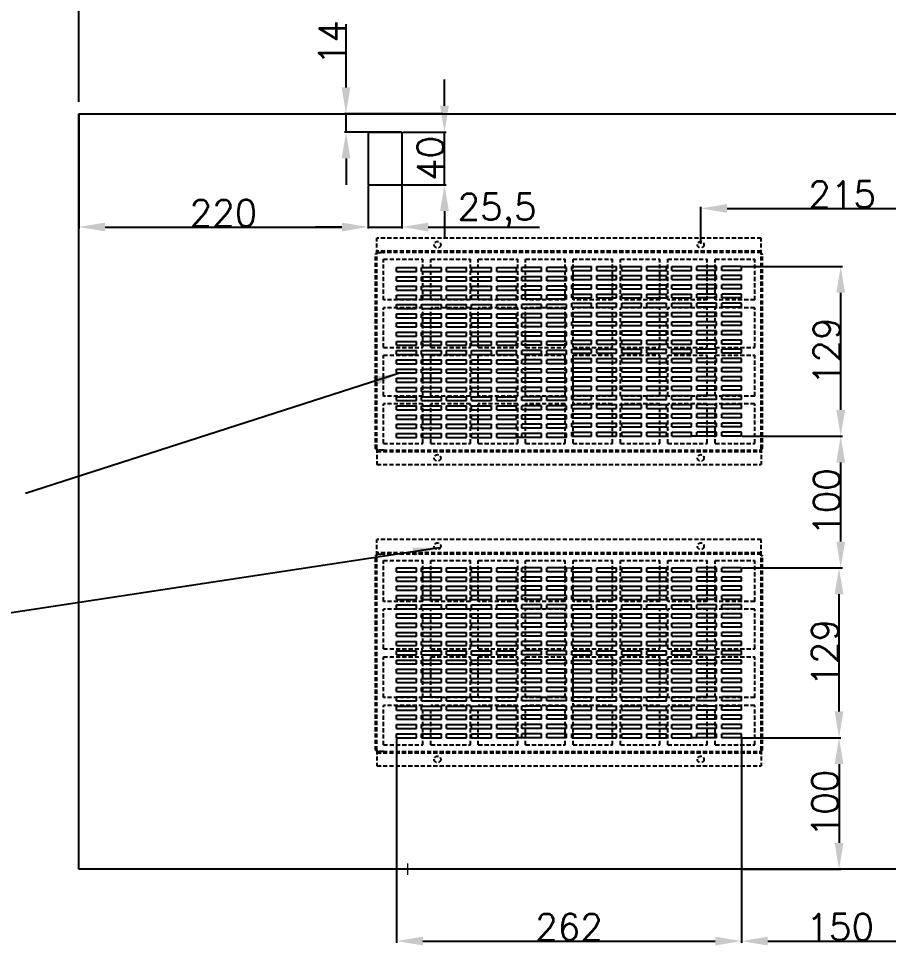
# Model space of a CAD drawing. Header units: millimetres. Extents: x -30327 to 34858, y 4015 to 75103.
# Drawn here: x 18310 to 18971, y 53313 to 54017 of the extents above; entities that cross this region are included whole.
import ezdxf

# ---------------------------------------------------------------- set-up
doc = ezdxf.new("R2010")
doc.units = ezdxf.units.MM
doc.linetypes.add('CENTER2', pattern=[28.575, 19.05, -3.175, 3.175, -3.175])
doc.linetypes.add('HIDDEN2', pattern=[4.7625, 3.175, -1.5875])
doc.layers.add('cen', color=1, linetype='CENTER2', lineweight=9)
doc.layers.add('dim', color=2, linetype='Continuous', lineweight=9)
doc.layers.add('hidden', color=3, linetype='HIDDEN2')
doc.styles.get("Standard").update_dxf_attribs({"font": 'txt', "bigfont": 'gbcbig.shx'})
doc.dimstyles.new('ISO-25', dxfattribs={"dimtxt": 20, "dimasz": 20, "dimexe": 1.25, "dimexo": 0.625, "dimtad": 1, "dimtxsty": 'Standard', "dimcen": 2.5, "dimadec": 0, "dimazin": 0, "dimtfac": 1, "dimtmove": 0, "dimatfit": 3, "dimfxl": 0, "dimarcsym": 0})

# ---------------------------------------------------------------- blocks, each defined once
blk = doc.blocks.new('*D552')
at = {"layer": 'Defpoints', "color": 0}
for p in [(19513.2, 54031.99), (18356.2, 53953.39), (19513.2, 53953.39)]:
    blk.add_point(p, dxfattribs=at)
at = {"layer": 'dim', "color": 0, "lineweight": -2}
for p, q in [((18356.2, 53954.01), (18356.2, 54033.24)), ((18376.2, 54031.99), (19493.2, 54031.99)), ((19513.2, 53954.01), (19513.2, 54033.24))]:
    blk.add_line(p, q, dxfattribs=at)
at = {"layer": 'dim', "color": 0}
for points in [[(18376.2, 54035.32), (18376.2, 54028.66), (18356.2, 54031.99)], [(19493.2, 54035.32), (19493.2, 54028.66), (19513.2, 54031.99)]]:
    blk.add_solid(points, dxfattribs=at)
at = {"layer": 'dim', "color": 0, "lineweight": 9, "insert": (18934.7, 54042.61), "char_height": 20, "attachment_point": 5}
blk.add_mtext('1157', dxfattribs=at)
blk = doc.blocks.new('*D555')
at = {"layer": 'Defpoints', "color": 0}
for p in [(18356.2, 53945.03), (18576.2, 53891.03), (18576.2, 53858.97)]:
    blk.add_point(p, dxfattribs=at)
at = {"layer": 'dim', "color": 0, "lineweight": -2}
for p, q in [((18356.2, 53944.41), (18356.2, 53857.72)), ((18576.2, 53890.41), (18576.2, 53857.72)), ((18376.2, 53858.97), (18556.2, 53858.97))]:
    blk.add_line(p, q, dxfattribs=at)
at = {"layer": 'dim', "color": 0}
for points in [[(18376.2, 53862.3), (18376.2, 53855.63), (18356.2, 53858.97)], [(18556.2, 53862.3), (18556.2, 53855.63), (18576.2, 53858.97)]]:
    blk.add_solid(points, dxfattribs=at)
at = {"layer": 'dim', "color": 0, "lineweight": 9, "insert": (18466.2, 53869.59), "char_height": 20, "attachment_point": 5}
blk.add_mtext('220', dxfattribs=at)
blk = doc.blocks.new('*D557')
at = {"layer": 'Defpoints', "color": 0}
for p in [(18576.2, 53891.03), (18601.7, 53891.03), (18601.7, 53858.97)]:
    blk.add_point(p, dxfattribs=at)
at = {"layer": 'dim', "color": 0, "lineweight": -2}
for p, q in [((18576.2, 53890.41), (18576.2, 53857.72)), ((18601.7, 53890.41), (18601.7, 53857.72)), ((18556.2, 53858.97), (18536.2, 53858.97)), ((18576.2, 53858.97), (18601.7, 53858.97)), ((18621.7, 53858.97), (18706.29, 53858.97))]:
    blk.add_line(p, q, dxfattribs=at)
at = {"layer": 'dim', "color": 0}
for points in [[(18556.2, 53862.3), (18556.2, 53855.63), (18576.2, 53858.97)], [(18621.7, 53862.3), (18621.7, 53855.63), (18601.7, 53858.97)]]:
    blk.add_solid(points, dxfattribs=at)
at = {"layer": 'dim', "color": 0, "lineweight": 9, "insert": (18674, 53871.26), "char_height": 20, "attachment_point": 5}
blk.add_mtext('25,5', dxfattribs=at)
blk = doc.blocks.new('*D558')
at = {"layer": 'Defpoints', "color": 0}
for p in [(18601.7, 53931.03), (18634.06, 53931.03), (18601.7, 53891.03)]:
    blk.add_point(p, dxfattribs=at)
at = {"layer": 'dim', "color": 0, "lineweight": -2}
for p, q in [((18634.06, 53951.03), (18634.06, 53971.03)), ((18602.33, 53931.03), (18635.31, 53931.03)), ((18634.06, 53891.03), (18634.06, 53931.03)), ((18602.33, 53891.03), (18635.31, 53891.03)), ((18634.06, 53871.03), (18634.06, 53851.03))]:
    blk.add_line(p, q, dxfattribs=at)
at = {"layer": 'dim', "color": 0}
for points in [[(18630.72, 53951.03), (18637.39, 53951.03), (18634.06, 53931.03)], [(18630.72, 53871.03), (18637.39, 53871.03), (18634.06, 53891.03)]]:
    blk.add_solid(points, dxfattribs=at)
at = {"layer": 'dim', "color": 0, "lineweight": 9, "insert": (18623.43, 53911.03), "char_height": 20, "attachment_point": 5, "rotation": 90}
blk.add_mtext('40', dxfattribs=at)
blk = doc.blocks.new('*D559')
at = {"layer": 'Defpoints', "color": 0}
for p in [(18559.26, 53945.03), (18633.22, 53945.03), (18601.7, 53931.03)]:
    blk.add_point(p, dxfattribs=at)
at = {"layer": 'dim', "color": 0, "lineweight": -2}
for p, q in [((18559.26, 53965.03), (18559.26, 54012.95)), ((18632.6, 53945.03), (18558.01, 53945.03)), ((18559.26, 53931.03), (18559.26, 53945.03)), ((18601.08, 53931.03), (18558.01, 53931.03)), ((18559.26, 53911.03), (18559.26, 53891.03))]:
    blk.add_line(p, q, dxfattribs=at)
at = {"layer": 'dim', "color": 0}
for points in [[(18555.93, 53965.03), (18562.59, 53965.03), (18559.26, 53945.03)], [(18555.93, 53911.03), (18562.59, 53911.03), (18559.26, 53931.03)]]:
    blk.add_solid(points, dxfattribs=at)
at = {"layer": 'dim', "color": 0, "lineweight": 9, "insert": (18548.64, 53998.99), "char_height": 20, "attachment_point": 5, "rotation": 90}
blk.add_mtext('14', dxfattribs=at)
blk = doc.blocks.new('*D1028')
at = {"layer": 'Defpoints', "color": 0}
for p in [(18597.71, 53471.03), (18859.7, 53471.03), (18859.7, 53316.52)]:
    blk.add_point(p, dxfattribs=at)
at = {"layer": 'dim', "color": 0, "lineweight": -2}
for p, q in [((18597.71, 53470.41), (18597.71, 53315.27)), ((18859.7, 53470.41), (18859.7, 53315.27)), ((18617.71, 53316.52), (18839.7, 53316.52))]:
    blk.add_line(p, q, dxfattribs=at)
at = {"layer": 'dim', "color": 0}
for points in [[(18617.71, 53319.86), (18617.71, 53313.19), (18597.71, 53316.52)], [(18839.7, 53319.86), (18839.7, 53313.19), (18859.7, 53316.52)]]:
    blk.add_solid(points, dxfattribs=at)
at = {"layer": 'dim', "color": 0, "lineweight": 9, "insert": (18728.7, 53327.15), "char_height": 20, "attachment_point": 5}
blk.add_mtext('262', dxfattribs=at)
blk = doc.blocks.new('bgfs')
at = {"color": 0}
for p, q in [((19166.84, 10900.74), (19181.84, 10900.74)), ((19166.84, 10897.74), (19166.84, 10900.74)), ((19181.84, 10897.74), (19181.84, 10900.74)), ((19185.84, 10900.74), (19200.84, 10900.74)), ((19185.84, 10897.74), (19185.84, 10900.74)), ((19200.84, 10897.74), (19200.84, 10900.74)), ((19204.84, 10900.74), (19219.84, 10900.74)), ((19204.84, 10897.74), (19204.84, 10900.74)), ((19219.84, 10897.74), (19219.84, 10900.74)), ((19223.84, 10900.74), (19238.84, 10900.74)), ((19223.84, 10897.74), (19223.84, 10900.74)), ((19238.84, 10897.74), (19238.84, 10900.74)), ((19242.84, 10900.74), (19257.84, 10900.74)), ((19242.84, 10897.74), (19242.84, 10900.74)), ((19257.84, 10897.74), (19257.84, 10900.74)), ((19261.84, 10897.74), (19261.84, 10900.74)), ((19276.84, 10900.74), (19261.84, 10900.74)), ((19276.84, 10897.74), (19276.84, 10900.74)), ((19280.84, 10897.74), (19280.84, 10900.74)), ((19295.84, 10900.74), (19280.84, 10900.74)), ((19295.84, 10897.74), (19295.84, 10900.74)), ((19166.84, 10897.74), (19181.84, 10897.74)), ((19166.84, 10893.74), (19181.84, 10893.74)), ((19166.84, 10890.74), (19166.84, 10893.74)), ((19181.84, 10890.74), (19181.84, 10893.74)), ((19185.84, 10897.74), (19200.84, 10897.74)), ((19185.84, 10893.74), (19200.84, 10893.74)), ((19185.84, 10890.74), (19185.84, 10893.74)), ((19200.84, 10890.74), (19200.84, 10893.74)), ((19204.84, 10897.74), (19219.84, 10897.74)), ((19204.84, 10893.74), (19219.84, 10893.74)), ((19204.84, 10890.74), (19204.84, 10893.74)), ((19219.84, 10890.74), (19219.84, 10893.74)), ((19223.84, 10897.74), (19238.84, 10897.74)), ((19223.84, 10893.74), (19238.84, 10893.74)), ((19223.84, 10890.74), (19223.84, 10893.74)), ((19238.84, 10890.74), (19238.84, 10893.74)), ((19242.84, 10897.74), (19257.84, 10897.74)), ((19242.84, 10893.74), (19257.84, 10893.74)), ((19242.84, 10890.74), (19242.84, 10893.74)), ((19257.84, 10890.74), (19257.84, 10893.74)), ((19276.84, 10897.74), (19261.84, 10897.74)), ((19261.84, 10890.74), (19261.84, 10893.74)), ((19276.84, 10893.74), (19261.84, 10893.74)), ((19276.84, 10890.74), (19276.84, 10893.74)), ((19295.84, 10897.74), (19280.84, 10897.74)), ((19280.84, 10890.74), (19280.84, 10893.74)), ((19295.84, 10893.74), (19280.84, 10893.74)), ((19295.84, 10890.74), (19295.84, 10893.74)), ((19166.84, 10890.74), (19181.84, 10890.74)), ((19166.84, 10886.74), (19181.84, 10886.74)), ((19166.84, 10883.74), (19166.84, 10886.74)), ((19181.84, 10883.74), (19181.84, 10886.74)), ((19185.84, 10890.74), (19200.84, 10890.74)), ((19185.84, 10886.74), (19200.84, 10886.74)), ((19185.84, 10883.74), (19185.84, 10886.74)), ((19200.84, 10883.74), (19200.84, 10886.74)), ((19204.84, 10890.74), (19219.84, 10890.74)), ((19204.84, 10886.74), (19219.84, 10886.74)), ((19204.84, 10883.74), (19204.84, 10886.74)), ((19219.84, 10883.74), (19219.84, 10886.74)), ((19223.84, 10890.74), (19238.84, 10890.74)), ((19223.84, 10886.74), (19238.84, 10886.74)), ((19223.84, 10883.74), (19223.84, 10886.74)), ((19238.84, 10883.74), (19238.84, 10886.74)), ((19242.84, 10890.74), (19257.84, 10890.74)), ((19242.84, 10883.74), (19242.84, 10886.74)), ((19242.84, 10886.74), (19257.84, 10886.74)), ((19257.84, 10883.74), (19257.84, 10886.74)), ((19276.84, 10890.74), (19261.84, 10890.74)), ((19276.84, 10886.74), (19261.84, 10886.74)), ((19261.84, 10883.74), (19261.84, 10886.74)), ((19276.84, 10883.74), (19276.84, 10886.74)), ((19295.84, 10890.74), (19280.84, 10890.74)), ((19280.84, 10883.74), (19280.84, 10886.74)), ((19295.84, 10886.74), (19280.84, 10886.74)), ((19295.84, 10883.74), (19295.84, 10886.74)), ((19166.84, 10883.74), (19181.84, 10883.74)), ((19166.84, 10879.74), (19181.84, 10879.74)), ((19166.84, 10876.74), (19166.84, 10879.74)), ((19181.84, 10876.74), (19181.84, 10879.74)), ((19185.84, 10883.74), (19200.84, 10883.74)), ((19185.84, 10879.74), (19200.84, 10879.74)), ((19185.84, 10876.74), (19185.84, 10879.74)), ((19200.84, 10876.74), (19200.84, 10879.74)), ((19204.84, 10883.74), (19219.84, 10883.74)), ((19204.84, 10879.74), (19219.84, 10879.74)), ((19204.84, 10876.74), (19204.84, 10879.74)), ((19219.84, 10876.74), (19219.84, 10879.74)), ((19223.84, 10883.74), (19238.84, 10883.74)), ((19223.84, 10879.74), (19238.84, 10879.74)), ((19223.84, 10876.74), (19223.84, 10879.74)), ((19238.84, 10876.74), (19238.84, 10879.74)), ((19242.84, 10883.74), (19257.84, 10883.74)), ((19242.84, 10876.74), (19242.84, 10879.74)), ((19242.84, 10879.74), (19257.84, 10879.74)), ((19257.84, 10876.74), (19257.84, 10879.74)), ((19276.84, 10883.74), (19261.84, 10883.74)), ((19276.84, 10879.74), (19261.84, 10879.74)), ((19261.84, 10876.74), (19261.84, 10879.74)), ((19276.84, 10876.74), (19276.84, 10879.74)), ((19295.84, 10883.74), (19280.84, 10883.74)), ((19280.84, 10876.74), (19280.84, 10879.74)), ((19295.84, 10879.74), (19280.84, 10879.74)), ((19295.84, 10876.74), (19295.84, 10879.74)), ((19166.84, 10876.74), (19181.84, 10876.74)), ((19166.84, 10869.74), (19166.84, 10872.74)), ((19166.84, 10872.74), (19181.84, 10872.74)), ((19181.84, 10869.74), (19181.84, 10872.74)), ((19185.84, 10876.74), (19200.84, 10876.74)), ((19185.84, 10869.74), (19185.84, 10872.74)), ((19185.84, 10872.74), (19200.84, 10872.74)), ((19200.84, 10869.74), (19200.84, 10872.74)), ((19204.84, 10876.74), (19219.84, 10876.74)), ((19204.84, 10869.74), (19204.84, 10872.74)), ((19204.84, 10872.74), (19219.84, 10872.74)), ((19219.84, 10869.74), (19219.84, 10872.74)), ((19223.84, 10876.74), (19238.84, 10876.74)), ((19223.84, 10869.74), (19223.84, 10872.74)), ((19223.84, 10872.74), (19238.84, 10872.74)), ((19238.84, 10869.74), (19238.84, 10872.74)), ((19242.84, 10876.74), (19257.84, 10876.74)), ((19242.84, 10869.74), (19242.84, 10872.74)), ((19242.84, 10872.74), (19257.84, 10872.74)), ((19257.84, 10869.74), (19257.84, 10872.74)), ((19276.84, 10876.74), (19261.84, 10876.74)), ((19276.84, 10872.74), (19261.84, 10872.74)), ((19261.84, 10869.74), (19261.84, 10872.74)), ((19276.84, 10869.74), (19276.84, 10872.74)), ((19295.84, 10876.74), (19280.84, 10876.74)), ((19295.84, 10872.74), (19280.84, 10872.74)), ((19280.84, 10869.74), (19280.84, 10872.74)), ((19295.84, 10869.74), (19295.84, 10872.74)), ((19166.84, 10869.74), (19181.84, 10869.74)), ((19166.84, 10862.74), (19166.84, 10865.74)), ((19166.84, 10865.74), (19181.84, 10865.74)), ((19181.84, 10862.74), (19181.84, 10865.74)), ((19185.84, 10869.74), (19200.84, 10869.74)), ((19185.84, 10862.74), (19185.84, 10865.74)), ((19185.84, 10865.74), (19200.84, 10865.74)), ((19200.84, 10862.74), (19200.84, 10865.74)), ((19204.84, 10869.74), (19219.84, 10869.74)), ((19204.84, 10862.74), (19204.84, 10865.74)), ((19204.84, 10865.74), (19219.84, 10865.74)), ((19219.84, 10862.74), (19219.84, 10865.74)), ((19223.84, 10869.74), (19238.84, 10869.74)), ((19223.84, 10862.74), (19223.84, 10865.74)), ((19223.84, 10865.74), (19238.84, 10865.74)), ((19238.84, 10862.74), (19238.84, 10865.74)), ((19242.84, 10869.74), (19257.84, 10869.74)), ((19242.84, 10862.74), (19242.84, 10865.74)), ((19242.84, 10865.74), (19257.84, 10865.74)), ((19257.84, 10862.74), (19257.84, 10865.74)), ((19276.84, 10869.74), (19261.84, 10869.74)), ((19276.84, 10865.74), (19261.84, 10865.74)), ((19261.84, 10862.74), (19261.84, 10865.74)), ((19276.84, 10862.74), (19276.84, 10865.74)), ((19295.84, 10869.74), (19280.84, 10869.74)), ((19295.84, 10865.74), (19280.84, 10865.74)), ((19280.84, 10862.74), (19280.84, 10865.74)), ((19295.84, 10862.74), (19295.84, 10865.74)), ((19166.84, 10862.74), (19181.84, 10862.74)), ((19166.84, 10855.74), (19166.84, 10858.74)), ((19166.84, 10858.74), (19181.84, 10858.74)), ((19181.84, 10855.74), (19181.84, 10858.74)), ((19185.84, 10862.74), (19200.84, 10862.74)), ((19185.84, 10855.74), (19185.84, 10858.74)), ((19185.84, 10858.74), (19200.84, 10858.74)), ((19200.84, 10855.74), (19200.84, 10858.74)), ((19204.84, 10862.74), (19219.84, 10862.74)), ((19204.84, 10855.74), (19204.84, 10858.74)), ((19204.84, 10858.74), (19219.84, 10858.74)), ((19219.84, 10855.74), (19219.84, 10858.74)), ((19223.84, 10862.74), (19238.84, 10862.74)), ((19223.84, 10855.74), (19223.84, 10858.74)), ((19223.84, 10858.74), (19238.84, 10858.74)), ((19238.84, 10855.74), (19238.84, 10858.74)), ((19242.84, 10862.74), (19257.84, 10862.74)), ((19242.84, 10855.74), (19242.84, 10858.74)), ((19242.84, 10858.74), (19257.84, 10858.74)), ((19257.84, 10855.74), (19257.84, 10858.74)), ((19276.84, 10862.74), (19261.84, 10862.74)), ((19276.84, 10858.74), (19261.84, 10858.74)), ((19261.84, 10855.74), (19261.84, 10858.74)), ((19276.84, 10855.74), (19276.84, 10858.74)), ((19295.84, 10862.74), (19280.84, 10862.74)), ((19295.84, 10858.74), (19280.84, 10858.74)), ((19280.84, 10855.74), (19280.84, 10858.74)), ((19295.84, 10855.74), (19295.84, 10858.74)), ((19166.84, 10855.74), (19181.84, 10855.74)), ((19166.84, 10848.74), (19166.84, 10851.74)), ((19166.84, 10851.74), (19181.84, 10851.74)), ((19181.84, 10848.74), (19181.84, 10851.74)), ((19185.84, 10855.74), (19200.84, 10855.74)), ((19185.84, 10848.74), (19185.84, 10851.74)), ((19185.84, 10851.74), (19200.84, 10851.74)), ((19200.84, 10848.74), (19200.84, 10851.74)), ((19204.84, 10855.74), (19219.84, 10855.74)), ((19204.84, 10848.74), (19204.84, 10851.74)), ((19204.84, 10851.74), (19219.84, 10851.74)), ((19219.84, 10848.74), (19219.84, 10851.74)), ((19223.84, 10855.74), (19238.84, 10855.74)), ((19223.84, 10848.74), (19223.84, 10851.74)), ((19223.84, 10851.74), (19238.84, 10851.74)), ((19238.84, 10848.74), (19238.84, 10851.74)), ((19242.84, 10855.74), (19257.84, 10855.74)), ((19242.84, 10851.74), (19257.84, 10851.74)), ((19242.84, 10848.74), (19242.84, 10851.74)), ((19257.84, 10848.74), (19257.84, 10851.74)), ((19276.84, 10855.74), (19261.84, 10855.74)), ((19261.84, 10848.74), (19261.84, 10851.74)), ((19276.84, 10851.74), (19261.84, 10851.74)), ((19276.84, 10848.74), (19276.84, 10851.74)), ((19295.84, 10855.74), (19280.84, 10855.74)), ((19295.84, 10851.74), (19280.84, 10851.74)), ((19280.84, 10848.74), (19280.84, 10851.74)), ((19295.84, 10848.74), (19295.84, 10851.74)), ((19166.84, 10848.74), (19181.84, 10848.74)), ((19166.84, 10841.74), (19166.84, 10844.74)), ((19166.84, 10844.74), (19181.84, 10844.74)), ((19181.84, 10841.74), (19181.84, 10844.74)), ((19185.84, 10848.74), (19200.84, 10848.74)), ((19185.84, 10841.74), (19185.84, 10844.74)), ((19185.84, 10844.74), (19200.84, 10844.74)), ((19200.84, 10841.74), (19200.84, 10844.74)), ((19204.84, 10848.74), (19219.84, 10848.74)), ((19204.84, 10841.74), (19204.84, 10844.74)), ((19204.84, 10844.74), (19219.84, 10844.74)), ((19219.84, 10841.74), (19219.84, 10844.74)), ((19223.84, 10848.74), (19238.84, 10848.74)), ((19223.84, 10841.74), (19223.84, 10844.74)), ((19223.84, 10844.74), (19238.84, 10844.74)), ((19238.84, 10841.74), (19238.84, 10844.74)), ((19242.84, 10848.74), (19257.84, 10848.74)), ((19242.84, 10844.74), (19257.84, 10844.74)), ((19242.84, 10841.74), (19242.84, 10844.74)), ((19257.84, 10841.74), (19257.84, 10844.74)), ((19276.84, 10848.74), (19261.84, 10848.74)), ((19261.84, 10841.74), (19261.84, 10844.74)), ((19276.84, 10844.74), (19261.84, 10844.74)), ((19276.84, 10841.74), (19276.84, 10844.74)), ((19295.84, 10848.74), (19280.84, 10848.74)), ((19295.84, 10844.74), (19280.84, 10844.74)), ((19280.84, 10841.74), (19280.84, 10844.74)), ((19295.84, 10841.74), (19295.84, 10844.74)), ((19166.84, 10841.74), (19181.84, 10841.74)), ((19166.84, 10837.74), (19181.84, 10837.74)), ((19166.84, 10834.74), (19166.84, 10837.74)), ((19181.84, 10834.74), (19181.84, 10837.74)), ((19185.84, 10841.74), (19200.84, 10841.74)), ((19185.84, 10837.74), (19200.84, 10837.74)), ((19185.84, 10834.74), (19185.84, 10837.74)), ((19200.84, 10834.74), (19200.84, 10837.74)), ((19204.84, 10841.74), (19219.84, 10841.74)), ((19204.84, 10837.74), (19219.84, 10837.74)), ((19204.84, 10834.74), (19204.84, 10837.74)), ((19219.84, 10834.74), (19219.84, 10837.74)), ((19223.84, 10841.74), (19238.84, 10841.74)), ((19223.84, 10837.74), (19238.84, 10837.74)), ((19223.84, 10834.74), (19223.84, 10837.74)), ((19238.84, 10834.74), (19238.84, 10837.74)), ((19242.84, 10841.74), (19257.84, 10841.74)), ((19242.84, 10837.74), (19257.84, 10837.74)), ((19242.84, 10834.74), (19242.84, 10837.74)), ((19257.84, 10834.74), (19257.84, 10837.74)), ((19276.84, 10841.74), (19261.84, 10841.74)), ((19261.84, 10834.74), (19261.84, 10837.74)), ((19276.84, 10837.74), (19261.84, 10837.74)), ((19276.84, 10834.74), (19276.84, 10837.74)), ((19295.84, 10841.74), (19280.84, 10841.74)), ((19280.84, 10834.74), (19280.84, 10837.74)), ((19295.84, 10837.74), (19280.84, 10837.74)), ((19295.84, 10834.74), (19295.84, 10837.74)), ((19166.84, 10834.74), (19181.84, 10834.74)), ((19166.84, 10830.74), (19181.84, 10830.74)), ((19166.84, 10827.74), (19166.84, 10830.74)), ((19181.84, 10827.74), (19181.84, 10830.74)), ((19185.84, 10834.74), (19200.84, 10834.74)), ((19185.84, 10830.74), (19200.84, 10830.74)), ((19185.84, 10827.74), (19185.84, 10830.74)), ((19200.84, 10827.74), (19200.84, 10830.74)), ((19204.84, 10834.74), (19219.84, 10834.74)), ((19204.84, 10830.74), (19219.84, 10830.74)), ((19204.84, 10827.74), (19204.84, 10830.74)), ((19219.84, 10827.74), (19219.84, 10830.74)), ((19223.84, 10834.74), (19238.84, 10834.74)), ((19223.84, 10830.74), (19238.84, 10830.74)), ((19223.84, 10827.74), (19223.84, 10830.74)), ((19238.84, 10827.74), (19238.84, 10830.74)), ((19242.84, 10834.74), (19257.84, 10834.74)), ((19242.84, 10830.74), (19257.84, 10830.74)), ((19242.84, 10827.74), (19242.84, 10830.74)), ((19257.84, 10827.74), (19257.84, 10830.74)), ((19276.84, 10834.74), (19261.84, 10834.74)), ((19261.84, 10827.74), (19261.84, 10830.74)), ((19276.84, 10830.74), (19261.84, 10830.74)), ((19276.84, 10827.74), (19276.84, 10830.74)), ((19295.84, 10834.74), (19280.84, 10834.74)), ((19280.84, 10827.74), (19280.84, 10830.74)), ((19295.84, 10830.74), (19280.84, 10830.74)), ((19295.84, 10827.74), (19295.84, 10830.74)), ((19166.84, 10827.74), (19181.84, 10827.74)), ((19166.84, 10823.74), (19181.84, 10823.74)), ((19166.84, 10820.74), (19166.84, 10823.74)), ((19181.84, 10820.74), (19181.84, 10823.74)), ((19185.84, 10827.74), (19200.84, 10827.74)), ((19185.84, 10823.74), (19200.84, 10823.74)), ((19185.84, 10820.74), (19185.84, 10823.74)), ((19200.84, 10820.74), (19200.84, 10823.74)), ((19204.84, 10827.74), (19219.84, 10827.74)), ((19204.84, 10823.74), (19219.84, 10823.74)), ((19204.84, 10820.74), (19204.84, 10823.74)), ((19219.84, 10820.74), (19219.84, 10823.74)), ((19223.84, 10827.74), (19238.84, 10827.74)), ((19223.84, 10823.74), (19238.84, 10823.74)), ((19223.84, 10820.74), (19223.84, 10823.74)), ((19238.84, 10820.74), (19238.84, 10823.74)), ((19242.84, 10827.74), (19257.84, 10827.74)), ((19242.84, 10823.74), (19257.84, 10823.74)), ((19242.84, 10820.74), (19242.84, 10823.74)), ((19257.84, 10820.74), (19257.84, 10823.74)), ((19276.84, 10827.74), (19261.84, 10827.74)), ((19261.84, 10820.74), (19261.84, 10823.74)), ((19276.84, 10823.74), (19261.84, 10823.74)), ((19276.84, 10820.74), (19276.84, 10823.74)), ((19295.84, 10827.74), (19280.84, 10827.74)), ((19280.84, 10820.74), (19280.84, 10823.74)), ((19295.84, 10823.74), (19280.84, 10823.74)), ((19295.84, 10820.74), (19295.84, 10823.74)), ((19166.84, 10820.74), (19181.84, 10820.74)), ((19166.84, 10816.74), (19181.84, 10816.74)), ((19166.84, 10813.74), (19166.84, 10816.74)), ((19181.84, 10813.74), (19181.84, 10816.74)), ((19185.84, 10820.74), (19200.84, 10820.74)), ((19185.84, 10816.74), (19200.84, 10816.74)), ((19185.84, 10813.74), (19185.84, 10816.74)), ((19200.84, 10813.74), (19200.84, 10816.74)), ((19204.84, 10820.74), (19219.84, 10820.74)), ((19204.84, 10816.74), (19219.84, 10816.74)), ((19204.84, 10813.74), (19204.84, 10816.74)), ((19219.84, 10813.74), (19219.84, 10816.74)), ((19223.84, 10820.74), (19238.84, 10820.74)), ((19223.84, 10816.74), (19238.84, 10816.74)), ((19223.84, 10813.74), (19223.84, 10816.74)), ((19238.84, 10813.74), (19238.84, 10816.74)), ((19242.84, 10820.74), (19257.84, 10820.74)), ((19242.84, 10813.74), (19242.84, 10816.74)), ((19242.84, 10816.74), (19257.84, 10816.74)), ((19257.84, 10813.74), (19257.84, 10816.74)), ((19276.84, 10820.74), (19261.84, 10820.74)), ((19276.84, 10816.74), (19261.84, 10816.74)), ((19261.84, 10813.74), (19261.84, 10816.74)), ((19276.84, 10813.74), (19276.84, 10816.74)), ((19295.84, 10820.74), (19280.84, 10820.74)), ((19280.84, 10813.74), (19280.84, 10816.74)), ((19295.84, 10816.74), (19280.84, 10816.74)), ((19295.84, 10813.74), (19295.84, 10816.74)), ((19166.84, 10813.74), (19181.84, 10813.74)), ((19166.84, 10809.74), (19181.84, 10809.74)), ((19166.84, 10806.74), (19166.84, 10809.74)), ((19181.84, 10806.74), (19181.84, 10809.74)), ((19185.84, 10813.74), (19200.84, 10813.74)), ((19185.84, 10809.74), (19200.84, 10809.74)), ((19185.84, 10806.74), (19185.84, 10809.74)), ((19200.84, 10806.74), (19200.84, 10809.74)), ((19204.84, 10813.74), (19219.84, 10813.74)), ((19204.84, 10809.74), (19219.84, 10809.74)), ((19204.84, 10806.74), (19204.84, 10809.74)), ((19219.84, 10806.74), (19219.84, 10809.74)), ((19223.84, 10813.74), (19238.84, 10813.74)), ((19223.84, 10809.74), (19238.84, 10809.74)), ((19223.84, 10806.74), (19223.84, 10809.74)), ((19238.84, 10806.74), (19238.84, 10809.74)), ((19242.84, 10813.74), (19257.84, 10813.74)), ((19242.84, 10806.74), (19242.84, 10809.74)), ((19242.84, 10809.74), (19257.84, 10809.74)), ((19257.84, 10806.74), (19257.84, 10809.74)), ((19276.84, 10813.74), (19261.84, 10813.74)), ((19276.84, 10809.74), (19261.84, 10809.74)), ((19261.84, 10806.74), (19261.84, 10809.74)), ((19276.84, 10806.74), (19276.84, 10809.74)), ((19295.84, 10813.74), (19280.84, 10813.74)), ((19280.84, 10806.74), (19280.84, 10809.74)), ((19295.84, 10809.74), (19280.84, 10809.74)), ((19295.84, 10806.74), (19295.84, 10809.74)), ((19166.84, 10806.74), (19181.84, 10806.74)), ((19166.84, 10799.74), (19166.84, 10802.74)), ((19166.84, 10802.74), (19181.84, 10802.74)), ((19181.84, 10799.74), (19181.84, 10802.74)), ((19185.84, 10806.74), (19200.84, 10806.74)), ((19185.84, 10799.74), (19185.84, 10802.74)), ((19185.84, 10802.74), (19200.84, 10802.74)), ((19200.84, 10799.74), (19200.84, 10802.74)), ((19204.84, 10806.74), (19219.84, 10806.74)), ((19204.84, 10799.74), (19204.84, 10802.74)), ((19204.84, 10802.74), (19219.84, 10802.74)), ((19219.84, 10799.74), (19219.84, 10802.74)), ((19223.84, 10806.74), (19238.84, 10806.74)), ((19223.84, 10799.74), (19223.84, 10802.74)), ((19223.84, 10802.74), (19238.84, 10802.74)), ((19238.84, 10799.74), (19238.84, 10802.74)), ((19242.84, 10806.74), (19257.84, 10806.74)), ((19242.84, 10799.74), (19242.84, 10802.74)), ((19242.84, 10802.74), (19257.84, 10802.74)), ((19257.84, 10799.74), (19257.84, 10802.74)), ((19276.84, 10806.74), (19261.84, 10806.74)), ((19276.84, 10802.74), (19261.84, 10802.74)), ((19261.84, 10799.74), (19261.84, 10802.74)), ((19276.84, 10799.74), (19276.84, 10802.74)), ((19295.84, 10806.74), (19280.84, 10806.74)), ((19295.84, 10802.74), (19280.84, 10802.74)), ((19280.84, 10799.74), (19280.84, 10802.74)), ((19295.84, 10799.74), (19295.84, 10802.74)), ((19166.84, 10799.74), (19181.84, 10799.74)), ((19166.84, 10792.74), (19166.84, 10795.74)), ((19166.84, 10795.74), (19181.84, 10795.74)), ((19181.84, 10792.74), (19181.84, 10795.74)), ((19185.84, 10799.74), (19200.84, 10799.74)), ((19185.84, 10792.74), (19185.84, 10795.74)), ((19185.84, 10795.74), (19200.84, 10795.74)), ((19200.84, 10792.74), (19200.84, 10795.74)), ((19204.84, 10799.74), (19219.84, 10799.74)), ((19204.84, 10792.74), (19204.84, 10795.74)), ((19204.84, 10795.74), (19219.84, 10795.74)), ((19219.84, 10792.74), (19219.84, 10795.74)), ((19223.84, 10799.74), (19238.84, 10799.74)), ((19223.84, 10792.74), (19223.84, 10795.74)), ((19223.84, 10795.74), (19238.84, 10795.74)), ((19238.84, 10792.74), (19238.84, 10795.74)), ((19242.84, 10799.74), (19257.84, 10799.74)), ((19242.84, 10792.74), (19242.84, 10795.74)), ((19242.84, 10795.74), (19257.84, 10795.74)), ((19257.84, 10792.74), (19257.84, 10795.74)), ((19276.84, 10799.74), (19261.84, 10799.74)), ((19276.84, 10795.74), (19261.84, 10795.74)), ((19261.84, 10792.74), (19261.84, 10795.74)), ((19276.84, 10792.74), (19276.84, 10795.74)), ((19295.84, 10799.74), (19280.84, 10799.74)), ((19295.84, 10795.74), (19280.84, 10795.74)), ((19280.84, 10792.74), (19280.84, 10795.74)), ((19295.84, 10792.74), (19295.84, 10795.74)), ((19166.84, 10792.74), (19181.84, 10792.74)), ((19166.84, 10785.74), (19166.84, 10788.74)), ((19166.84, 10788.74), (19181.84, 10788.74)), ((19181.84, 10785.74), (19181.84, 10788.74)), ((19185.84, 10792.74), (19200.84, 10792.74)), ((19185.84, 10785.74), (19185.84, 10788.74)), ((19185.84, 10788.74), (19200.84, 10788.74)), ((19200.84, 10785.74), (19200.84, 10788.74)), ((19204.84, 10792.74), (19219.84, 10792.74)), ((19204.84, 10785.74), (19204.84, 10788.74)), ((19204.84, 10788.74), (19219.84, 10788.74)), ((19219.84, 10785.74), (19219.84, 10788.74)), ((19223.84, 10792.74), (19238.84, 10792.74)), ((19223.84, 10785.74), (19223.84, 10788.74)), ((19223.84, 10788.74), (19238.84, 10788.74)), ((19238.84, 10785.74), (19238.84, 10788.74)), ((19242.84, 10792.74), (19257.84, 10792.74)), ((19242.84, 10785.74), (19242.84, 10788.74)), ((19242.84, 10788.74), (19257.84, 10788.74)), ((19257.84, 10785.74), (19257.84, 10788.74)), ((19276.84, 10792.74), (19261.84, 10792.74)), ((19276.84, 10788.74), (19261.84, 10788.74)), ((19261.84, 10785.74), (19261.84, 10788.74)), ((19276.84, 10785.74), (19276.84, 10788.74)), ((19295.84, 10792.74), (19280.84, 10792.74)), ((19295.84, 10788.74), (19280.84, 10788.74)), ((19280.84, 10785.74), (19280.84, 10788.74)), ((19295.84, 10785.74), (19295.84, 10788.74)), ((19166.84, 10785.74), (19181.84, 10785.74)), ((19166.84, 10778.74), (19166.84, 10781.74)), ((19166.84, 10781.74), (19181.84, 10781.74)), ((19181.84, 10778.74), (19181.84, 10781.74)), ((19185.84, 10785.74), (19200.84, 10785.74)), ((19185.84, 10778.74), (19185.84, 10781.74)), ((19185.84, 10781.74), (19200.84, 10781.74)), ((19200.84, 10778.74), (19200.84, 10781.74)), ((19204.84, 10785.74), (19219.84, 10785.74)), ((19204.84, 10778.74), (19204.84, 10781.74)), ((19204.84, 10781.74), (19219.84, 10781.74)), ((19219.84, 10778.74), (19219.84, 10781.74)), ((19223.84, 10785.74), (19238.84, 10785.74)), ((19223.84, 10778.74), (19223.84, 10781.74)), ((19223.84, 10781.74), (19238.84, 10781.74)), ((19238.84, 10778.74), (19238.84, 10781.74)), ((19242.84, 10785.74), (19257.84, 10785.74)), ((19242.84, 10781.74), (19257.84, 10781.74)), ((19242.84, 10778.74), (19242.84, 10781.74)), ((19257.84, 10778.74), (19257.84, 10781.74)), ((19276.84, 10785.74), (19261.84, 10785.74)), ((19261.84, 10778.74), (19261.84, 10781.74)), ((19276.84, 10781.74), (19261.84, 10781.74)), ((19276.84, 10778.74), (19276.84, 10781.74)), ((19295.84, 10785.74), (19280.84, 10785.74)), ((19295.84, 10781.74), (19280.84, 10781.74)), ((19280.84, 10778.74), (19280.84, 10781.74)), ((19295.84, 10778.74), (19295.84, 10781.74)), ((19166.84, 10778.74), (19181.84, 10778.74)), ((19166.84, 10771.74), (19166.84, 10774.74)), ((19166.84, 10774.74), (19181.84, 10774.74)), ((19181.84, 10771.74), (19181.84, 10774.74)), ((19185.84, 10778.74), (19200.84, 10778.74)), ((19185.84, 10771.74), (19185.84, 10774.74)), ((19185.84, 10774.74), (19200.84, 10774.74)), ((19200.84, 10771.74), (19200.84, 10774.74)), ((19204.84, 10778.74), (19219.84, 10778.74)), ((19204.84, 10771.74), (19204.84, 10774.74)), ((19204.84, 10774.74), (19219.84, 10774.74)), ((19219.84, 10771.74), (19219.84, 10774.74)), ((19223.84, 10778.74), (19238.84, 10778.74)), ((19223.84, 10771.74), (19223.84, 10774.74)), ((19223.84, 10774.74), (19238.84, 10774.74)), ((19238.84, 10771.74), (19238.84, 10774.74)), ((19242.84, 10778.74), (19257.84, 10778.74)), ((19242.84, 10774.74), (19257.84, 10774.74)), ((19242.84, 10771.74), (19242.84, 10774.74)), ((19257.84, 10771.74), (19257.84, 10774.74)), ((19276.84, 10778.74), (19261.84, 10778.74)), ((19261.84, 10771.74), (19261.84, 10774.74)), ((19276.84, 10774.74), (19261.84, 10774.74)), ((19276.84, 10771.74), (19276.84, 10774.74)), ((19295.84, 10778.74), (19280.84, 10778.74)), ((19295.84, 10774.74), (19280.84, 10774.74)), ((19280.84, 10771.74), (19280.84, 10774.74)), ((19295.84, 10771.74), (19295.84, 10774.74)), ((19166.84, 10771.74), (19181.84, 10771.74)), ((19185.84, 10771.74), (19200.84, 10771.74)), ((19204.84, 10771.74), (19219.84, 10771.74)), ((19223.84, 10771.74), (19238.84, 10771.74)), ((19242.84, 10771.74), (19257.84, 10771.74)), ((19276.84, 10771.74), (19257.84, 10771.74)), ((19295.84, 10771.74), (19280.84, 10771.74))]:
    blk.add_line(p, q, dxfattribs=at)
blk = doc.blocks.new('*D1030')
at = {"layer": 'Defpoints', "color": 0}
for p in [(18859.7, 53600.03), (18933.81, 53600.03), (18859.7, 53471.03)]:
    blk.add_point(p, dxfattribs=at)
at = {"layer": 'dim', "color": 0, "lineweight": -2}
for p, q in [((18860.33, 53600.03), (18935.06, 53600.03)), ((18933.81, 53491.03), (18933.81, 53580.03)), ((18860.33, 53471.03), (18935.06, 53471.03))]:
    blk.add_line(p, q, dxfattribs=at)
at = {"layer": 'dim', "color": 0}
for points in [[(18930.47, 53580.03), (18937.14, 53580.03), (18933.81, 53600.03)], [(18930.47, 53491.03), (18937.14, 53491.03), (18933.81, 53471.03)]]:
    blk.add_solid(points, dxfattribs=at)
at = {"layer": 'dim', "color": 0, "insert": (18923.18, 53535.53), "char_height": 20, "attachment_point": 5, "rotation": 90}
blk.add_mtext('129', dxfattribs=at)
blk = doc.blocks.new('*D1031')
at = {"layer": 'Defpoints', "color": 0}
for p in [(18859.7, 53700.04), (18935.06, 53700.04), (18859.7, 53600.03)]:
    blk.add_point(p, dxfattribs=at)
at = {"layer": 'dim', "color": 0, "lineweight": -2}
for p, q in [((18860.33, 53700.04), (18936.31, 53700.04)), ((18935.06, 53620.03), (18935.06, 53680.04)), ((18860.33, 53600.03), (18936.31, 53600.03))]:
    blk.add_line(p, q, dxfattribs=at)
at = {"layer": 'dim', "color": 0}
for points in [[(18931.72, 53680.04), (18938.39, 53680.04), (18935.06, 53700.04)], [(18931.72, 53620.03), (18938.39, 53620.03), (18935.06, 53600.03)]]:
    blk.add_solid(points, dxfattribs=at)
at = {"layer": 'dim', "color": 0, "insert": (18924.43, 53650.03), "char_height": 20, "attachment_point": 5, "rotation": 90}
blk.add_mtext('100', dxfattribs=at)
blk = doc.blocks.new('*D1032')
at = {"layer": 'Defpoints', "color": 0}
for p in [(18859.7, 53829.04), (18935.06, 53829.04), (18859.7, 53700.04)]:
    blk.add_point(p, dxfattribs=at)
at = {"layer": 'dim', "color": 0, "lineweight": -2}
for p, q in [((18860.33, 53829.04), (18936.31, 53829.04)), ((18935.06, 53720.04), (18935.06, 53809.04)), ((18860.33, 53700.04), (18936.31, 53700.04))]:
    blk.add_line(p, q, dxfattribs=at)
at = {"layer": 'dim', "color": 0}
for points in [[(18931.72, 53809.04), (18938.39, 53809.04), (18935.06, 53829.04)], [(18931.72, 53720.04), (18938.39, 53720.04), (18935.06, 53700.04)]]:
    blk.add_solid(points, dxfattribs=at)
at = {"layer": 'dim', "color": 0, "insert": (18924.43, 53764.54), "char_height": 20, "attachment_point": 5, "rotation": 90}
blk.add_mtext('129', dxfattribs=at)
blk = doc.blocks.new('GRSGSGHS')
for p, q in [((32090.5, 13971.57), (32090.5, 13679.57)), ((32102.5, 13971.57), (32090.5, 13971.57)), ((32100.5, 13971.57), (32100.5, 13679.57)), ((32102.5, 13972.57), (32102.5, 13971.57)), ((32102.5, 13972.57), (32250.5, 13972.57)), ((32250.5, 13971.57), (32250.5, 13972.57)), ((32250.5, 13971.57), (32262.5, 13971.57)), ((32250.5, 13971.57), (32252.5, 13971.57)), ((32252.5, 13679.57), (32252.5, 13971.57)), ((32262.5, 13679.57), (32262.5, 13971.57)), ((32106.5, 13966.57), (32106.5, 13936.57)), ((32106.5, 13966.57), (32136.5, 13966.57)), ((32136.5, 13936.57), (32136.5, 13966.57)), ((32142.5, 13966.57), (32173.5, 13966.57)), ((32142.5, 13936.57), (32142.5, 13966.57)), ((32173.5, 13966.57), (32173.5, 13936.57)), ((32179.5, 13966.57), (32179.5, 13936.57)), ((32179.5, 13966.57), (32209.5, 13966.57)), ((32209.5, 13936.57), (32209.5, 13966.57)), ((32215.5, 13966.57), (32246.5, 13966.57)), ((32215.5, 13936.57), (32215.5, 13966.57)), ((32246.5, 13966.57), (32246.5, 13936.57)), ((32106.5, 13936.57), (32136.5, 13936.57)), ((32142.5, 13936.57), (32173.5, 13936.57)), ((32179.5, 13936.57), (32209.5, 13936.57)), ((32215.5, 13936.57), (32246.5, 13936.57)), ((32106.5, 13930.57), (32106.5, 13900.57)), ((32106.5, 13930.57), (32136.5, 13930.57)), ((32136.5, 13900.57), (32136.5, 13930.57)), ((32142.5, 13900.57), (32142.5, 13930.57)), ((32142.5, 13930.57), (32173.5, 13930.57)), ((32173.5, 13930.57), (32173.5, 13900.57)), ((32179.5, 13930.57), (32179.5, 13900.57)), ((32179.5, 13930.57), (32209.5, 13930.57)), ((32209.5, 13900.57), (32209.5, 13930.57)), ((32215.5, 13900.57), (32215.5, 13930.57)), ((32215.5, 13930.57), (32246.5, 13930.57)), ((32246.5, 13930.57), (32246.5, 13900.57)), ((32106.5, 13900.57), (32136.5, 13900.57)), ((32142.5, 13900.57), (32173.5, 13900.57)), ((32179.5, 13900.57), (32209.5, 13900.57)), ((32215.5, 13900.57), (32246.5, 13900.57)), ((32106.5, 13894.57), (32106.5, 13864.57)), ((32106.5, 13894.57), (32136.5, 13894.57)), ((32136.5, 13864.57), (32136.5, 13894.57)), ((32142.5, 13894.57), (32173.5, 13894.57)), ((32142.5, 13864.57), (32142.5, 13894.57)), ((32173.5, 13894.57), (32173.5, 13864.57)), ((32179.5, 13894.57), (32179.5, 13864.57)), ((32179.5, 13894.57), (32209.5, 13894.57)), ((32209.5, 13864.57), (32209.5, 13894.57)), ((32215.5, 13894.57), (32246.5, 13894.57)), ((32215.5, 13864.57), (32215.5, 13894.57)), ((32246.5, 13894.57), (32246.5, 13864.57)), ((32106.5, 13864.57), (32136.5, 13864.57)), ((32142.5, 13864.57), (32173.5, 13864.57)), ((32179.5, 13864.57), (32209.5, 13864.57)), ((32215.5, 13864.57), (32246.5, 13864.57)), ((32106.5, 13858.57), (32106.5, 13828.57)), ((32106.5, 13858.57), (32136.5, 13858.57)), ((32136.5, 13828.57), (32136.5, 13858.57)), ((32142.5, 13828.57), (32142.5, 13858.57)), ((32142.5, 13858.57), (32173.5, 13858.57)), ((32173.5, 13858.57), (32173.5, 13828.57)), ((32179.5, 13858.57), (32179.5, 13828.57)), ((32179.5, 13858.57), (32209.5, 13858.57)), ((32209.5, 13828.57), (32209.5, 13858.57)), ((32215.5, 13828.57), (32215.5, 13858.57)), ((32215.5, 13858.57), (32246.5, 13858.57)), ((32246.5, 13858.57), (32246.5, 13828.57)), ((32106.5, 13828.57), (32136.5, 13828.57)), ((32106.5, 13822.57), (32173.5, 13822.57)), ((32106.5, 13822.57), (32106.5, 13792.57)), ((32106.5, 13822.57), (32136.5, 13822.57)), ((32136.5, 13792.57), (32136.5, 13822.57)), ((32142.5, 13828.57), (32173.5, 13828.57)), ((32142.5, 13822.57), (32173.5, 13822.57)), ((32142.5, 13792.57), (32142.5, 13822.57)), ((32173.5, 13822.57), (32173.5, 13792.57)), ((32179.5, 13828.57), (32209.5, 13828.57)), ((32179.5, 13822.57), (32179.5, 13792.57)), ((32179.5, 13822.57), (32209.5, 13822.57)), ((32209.5, 13792.57), (32209.5, 13822.57)), ((32215.5, 13828.57), (32246.5, 13828.57)), ((32215.5, 13822.57), (32246.5, 13822.57)), ((32215.5, 13792.57), (32215.5, 13822.57)), ((32246.5, 13822.57), (32246.5, 13792.57)), ((32106.5, 13792.57), (32136.5, 13792.57)), ((32142.5, 13792.57), (32173.5, 13792.57)), ((32179.5, 13792.57), (32209.5, 13792.57)), ((32215.5, 13792.57), (32246.5, 13792.57)), ((32106.5, 13786.57), (32106.5, 13756.57)), ((32106.5, 13786.57), (32136.5, 13786.57)), ((32136.5, 13756.57), (32136.5, 13786.57)), ((32142.5, 13756.57), (32142.5, 13786.57)), ((32142.5, 13786.57), (32173.5, 13786.57)), ((32173.5, 13786.57), (32173.5, 13756.57)), ((32179.5, 13786.57), (32179.5, 13756.57)), ((32179.5, 13786.57), (32209.5, 13786.57)), ((32209.5, 13756.57), (32209.5, 13786.57)), ((32215.5, 13756.57), (32215.5, 13786.57)), ((32215.5, 13786.57), (32246.5, 13786.57)), ((32246.5, 13786.57), (32246.5, 13756.57)), ((32106.5, 13756.57), (32136.5, 13756.57)), ((32142.5, 13756.57), (32173.5, 13756.57)), ((32179.5, 13756.57), (32209.5, 13756.57)), ((32215.5, 13756.57), (32246.5, 13756.57)), ((32106.5, 13750.57), (32106.5, 13720.57)), ((32106.5, 13750.57), (32136.5, 13750.57)), ((32136.5, 13720.57), (32136.5, 13750.57)), ((32142.5, 13750.57), (32173.5, 13750.57)), ((32142.5, 13720.57), (32142.5, 13750.57)), ((32173.5, 13750.57), (32173.5, 13720.57)), ((32179.5, 13750.57), (32179.5, 13720.57)), ((32179.5, 13750.57), (32209.5, 13750.57)), ((32209.5, 13720.57), (32209.5, 13750.57)), ((32215.5, 13750.57), (32246.5, 13750.57)), ((32215.5, 13720.57), (32215.5, 13750.57)), ((32246.5, 13750.57), (32246.5, 13720.57)), ((32106.5, 13720.57), (32136.5, 13720.57)), ((32142.5, 13720.57), (32173.5, 13720.57)), ((32179.5, 13720.57), (32209.5, 13720.57)), ((32215.5, 13720.57), (32246.5, 13720.57)), ((32106.5, 13714.57), (32106.5, 13684.57)), ((32106.5, 13714.57), (32136.5, 13714.57)), ((32136.5, 13684.57), (32136.5, 13714.57)), ((32142.5, 13684.57), (32142.5, 13714.57)), ((32142.5, 13714.57), (32173.5, 13714.57)), ((32173.5, 13714.57), (32173.5, 13684.57)), ((32179.5, 13714.57), (32179.5, 13684.57)), ((32179.5, 13714.57), (32209.5, 13714.57)), ((32209.5, 13684.57), (32209.5, 13714.57)), ((32215.5, 13684.57), (32215.5, 13714.57)), ((32215.5, 13714.57), (32246.5, 13714.57)), ((32246.5, 13714.57), (32246.5, 13684.57)), ((32106.5, 13684.57), (32136.5, 13684.57)), ((32142.5, 13684.57), (32173.5, 13684.57)), ((32179.5, 13684.57), (32209.5, 13684.57)), ((32215.5, 13684.57), (32246.5, 13684.57)), ((32102.5, 13679.57), (32090.5, 13679.57)), ((32102.5, 13678.57), (32102.5, 13679.57)), ((32102.5, 13678.57), (32102.5, 13679.57)), ((32102.5, 13678.57), (32250.5, 13678.57)), ((32250.5, 13679.57), (32262.5, 13679.57)), ((32250.5, 13679.57), (32250.5, 13678.57))]:
    blk.add_line(p, q)
for centre in [(32095.5, 13925.57), (32257.5, 13925.57), (32095.5, 13725.57), (32257.5, 13725.57)]:
    blk.add_circle(centre, 2.5)
at = {"layer": 'hidden'}
for p, q in [((32101.5, 13971.57), (32101.5, 13679.57)), ((32101.5, 13966.57), (32101.5, 13971.57)), ((32102.5, 13971.57), (32250.5, 13971.57)), ((32251.5, 13679.57), (32251.5, 13971.57)), ((32251.5, 13971.57), (32251.5, 13966.57)), ((32102.5, 13679.57), (32250.5, 13679.57))]:
    blk.add_line(p, q, dxfattribs=at)
blk = doc.blocks.new('*D1033')
at = {"layer": 'Defpoints', "color": 0}
for p in [(18860.33, 53471.03), (18860.33, 53371.03), (18933.81, 53371.03)]:
    blk.add_point(p, dxfattribs=at)
at = {"layer": 'dim', "color": 0, "lineweight": -2}
for p, q in [((18860.95, 53471.03), (18935.06, 53471.03)), ((18933.81, 53451.03), (18933.81, 53391.03)), ((18860.95, 53371.03), (18935.06, 53371.03))]:
    blk.add_line(p, q, dxfattribs=at)
at = {"layer": 'dim', "color": 0}
for points in [[(18930.47, 53451.03), (18937.14, 53451.03), (18933.81, 53471.03)], [(18930.47, 53391.03), (18937.14, 53391.03), (18933.81, 53371.03)]]:
    blk.add_solid(points, dxfattribs=at)
at = {"layer": 'dim', "color": 0, "insert": (18923.18, 53421.03), "char_height": 20, "attachment_point": 5, "rotation": 90}
blk.add_mtext('100', dxfattribs=at)
blk = doc.blocks.new('*D1034')
at = {"layer": 'Defpoints', "color": 0}
for p in [(18859.7, 53471.03), (19009.71, 53471.03), (19009.71, 53316.52)]:
    blk.add_point(p, dxfattribs=at)
at = {"layer": 'dim', "color": 0, "lineweight": -2}
for p, q in [((18859.7, 53470.41), (18859.7, 53315.27)), ((19009.71, 53470.41), (19009.71, 53315.27)), ((18879.7, 53316.52), (18989.71, 53316.52))]:
    blk.add_line(p, q, dxfattribs=at)
at = {"layer": 'dim', "color": 0}
for points in [[(18879.7, 53319.86), (18879.7, 53313.19), (18859.7, 53316.52)], [(18989.71, 53319.86), (18989.71, 53313.19), (19009.71, 53316.52)]]:
    blk.add_solid(points, dxfattribs=at)
at = {"layer": 'dim', "color": 0, "insert": (18934.7, 53327.15), "char_height": 20, "attachment_point": 5}
blk.add_mtext('150', dxfattribs=at)
blk = doc.blocks.new('*D1040')
at = {"layer": 'Defpoints', "color": 0}
for p in [(19043.7, 53873.06), (18828.7, 53845.54), (19043.7, 53845.54)]:
    blk.add_point(p, dxfattribs=at)
at = {"layer": 'dim', "color": 0, "lineweight": -2}
for p, q in [((18828.7, 53846.17), (18828.7, 53874.31)), ((19043.7, 53846.17), (19043.7, 53874.31)), ((18848.7, 53873.06), (19023.7, 53873.06))]:
    blk.add_line(p, q, dxfattribs=at)
at = {"layer": 'dim', "color": 0}
for points in [[(18848.7, 53876.4), (18848.7, 53869.73), (18828.7, 53873.06)], [(19023.7, 53876.4), (19023.7, 53869.73), (19043.7, 53873.06)]]:
    blk.add_solid(points, dxfattribs=at)
at = {"layer": 'dim', "color": 0, "insert": (18936.2, 53883.69), "char_height": 20, "attachment_point": 5}
blk.add_mtext('215', dxfattribs=at)

msp = doc.modelspace()

# ---------------------------------------------------------------- linework, layer by layer
for p, q in [((18356.2047, 53945.0332), (19513.2047, 53945.0332)), ((18356.2047, 53371.0332), (18356.2047, 53945.0332)), ((18576.2047, 53931.0332), (18576.2047, 53891.0332)), ((18576.2047, 53931.0332), (18601.7047, 53931.0332)), ((18601.7047, 53931.0332), (18601.7047, 53891.0332)), ((18576.2047, 53891.0332), (18601.7047, 53891.0332)), ((19513.2047, 53371.0332), (18356.2047, 53371.0332))]:
    msp.add_line(p, q)
at = {"layer": 'cen'}
msp.add_line((18606.2047, 53366.7185), (18606.2047, 53375.3479), dxfattribs=at)
at = {"layer": 'dim'}
msp.add_line((18726.7064, 53600.0316), (18730.7025, 53600.0316), dxfattribs=at)

# ---------------------------------------------------------------- block references
for p in [(-569.1318, 42927.3409), (-436.1356, 42928.3009), (-569.1318, 42699.2964), (-436.1356, 42699.2964)]:
    msp.add_blockref('bgfs', p)
at = {"layer": 'hidden', "rotation": 90}
for p in [(32554.2771, 21588.04), (32554.2771, 21359.0355)]:
    msp.add_blockref('GRSGSGHS', p, dxfattribs=at)

# ---------------------------------------------------------------- dimensions: what is measured, and where the dimension line sits
at = {"layer": 'dim', "lineweight": 9}
for base, p1, p2, picture, middle in [((19513.2047, 54031.9899), (18356.2047, 53953.3878), (19513.2047, 53953.3878), '*D552', (18934.7047, 54031.9899)), ((18576.2047, 53858.9669), (18356.2047, 53945.0332), (18576.2047, 53891.0332), '*D555', (18466.2047, 53858.9669))]:
    dim = msp.add_linear_dim(base=base, p1=p1, p2=p2, dimstyle='ISO-25', dxfattribs=at)
    dim.commit()
    dim.dimension.update_dxf_attribs({"geometry": picture, "text_midpoint": middle, "dimtype": 160})
dim = msp.add_linear_dim(base=(18559.2613, 53945.0332), p1=(18601.7047, 53931.0332), p2=(18633.2231, 53945.0332), angle=90, dimstyle='ISO-25', dxfattribs=at)
dim.commit()
dim.dimension.update_dxf_attribs({"geometry": '*D559', "text_midpoint": (18559.2613, 53998.9915), "dimtype": 160})
dim = msp.add_linear_dim(base=(18634.0564, 53931.0332), p1=(18601.7047, 53891.0332), p2=(18601.7047, 53931.0332), angle=90, dimstyle='ISO-25', dxfattribs=at)
dim.commit()
dim.dimension.update_dxf_attribs({"geometry": '*D558', "text_midpoint": (18623.4314, 53911.0332)})
at = {"layer": 'dim'}
for base, p1, p2, picture, middle in [((19043.705, 53873.0618), (18828.7044, 53845.5427), (19043.705, 53845.5427), '*D1040', (18936.2047, 53883.6868)), ((19009.7069, 53316.522), (18859.7025, 53471.0316), (19009.7069, 53471.0316), '*D1034', (18934.7047, 53327.147))]:
    dim = msp.add_linear_dim(base=base, p1=p1, p2=p2, dimstyle='ISO-25', dxfattribs=at)
    dim.commit()
    dim.dimension.update_dxf_attribs({"geometry": picture, "text_midpoint": middle})
at = {"layer": 'dim', "lineweight": 9}
for base, p1, p2, picture, middle in [((18601.7047, 53858.9669), (18576.2047, 53891.0332), (18601.7047, 53891.0332), '*D557', (18673.9964, 53871.2586)), ((18859.7025, 53316.522), (18597.7064, 53471.0316), (18859.7025, 53471.0316), '*D1028', (18728.7044, 53327.147))]:
    dim = msp.add_linear_dim(base=base, p1=p1, p2=p2, dimstyle='ISO-25', dxfattribs=at)
    dim.commit()
    dim.dimension.update_dxf_attribs({"geometry": picture, "text_midpoint": middle})
at = {"layer": 'dim'}
for base, p1, p2, picture, middle in [((18935.0564, 53829.0361), (18859.7025, 53700.0361), (18859.7025, 53829.0361), '*D1032', (18924.4314, 53764.5361)), ((18935.0564, 53700.0361), (18859.7025, 53600.0316), (18859.7025, 53700.0361), '*D1031', (18924.4314, 53650.0338)), ((18933.8064, 53600.0316), (18859.7025, 53471.0316), (18859.7025, 53600.0316), '*D1030', (18923.1814, 53535.5316)), ((18933.8064, 53371.0332), (18860.3275, 53471.0316), (18860.3275, 53371.0332), '*D1033', (18923.1814, 53421.0324))]:
    dim = msp.add_linear_dim(base=base, p1=p1, p2=p2, angle=90, dimstyle='ISO-25', dxfattribs=at)
    dim.commit()
    dim.dimension.update_dxf_attribs({"geometry": picture, "text_midpoint": middle})

# ---------------------------------------------------------------- leaders
at = {"layer": 'dim', "lineweight": 9}
for points in [[(18599.8972, 53747.9432), (18315.7359, 53656.5038)], [(18630.0889, 53615.2568), (18282.2414, 53562.3591)]]:
    msp.add_leader(points, dimstyle='ISO-25', override={"dimgap": 5, "dimtad": 0}, dxfattribs=at)

doc.saveas('drawing.dxf')
